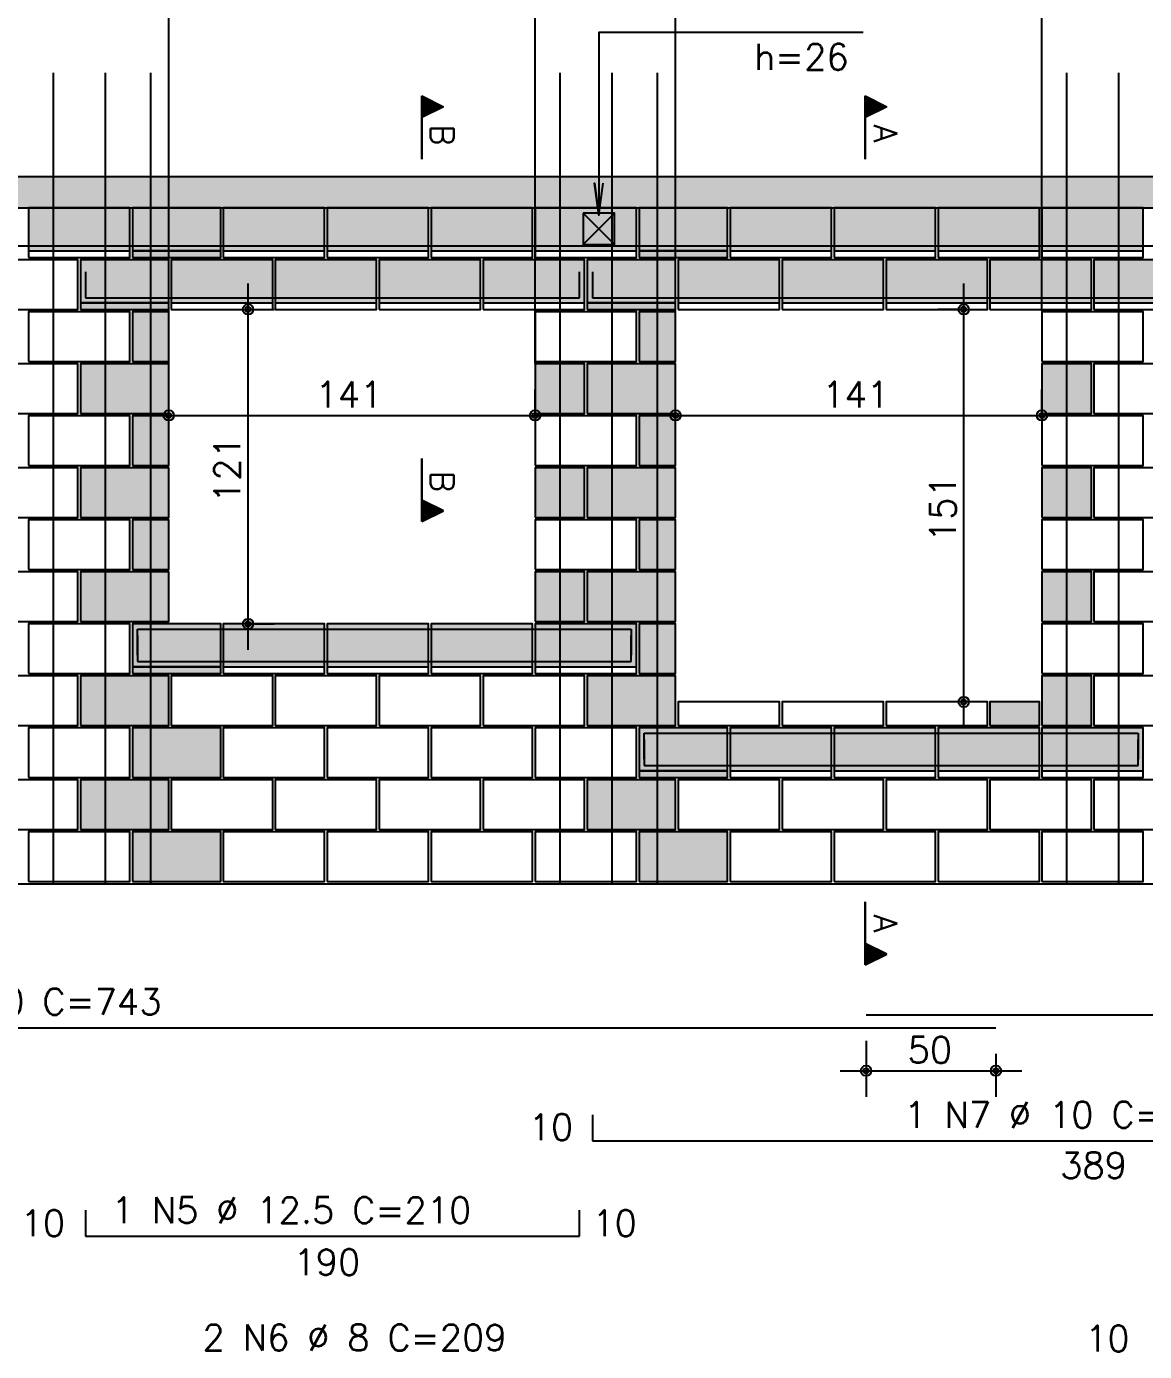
# Model space of a CAD drawing. Extents: x -3 to 120, y -1 to 61.
# Drawn here: x 13.14 to 21.74, y 44.36 to 54.55 of the extents above; entities that cross this region are included whole.
import ezdxf

# ---------------------------------------------------------------- set-up
doc = ezdxf.new("R2010")
doc.units = 0
doc.header["$MEASUREMENT"] = 0
for name, color, linetype in [('PENA_01', 1, 'CONTINUOUS'), ('PENA_02', 2, 'CONTINUOUS'), ('PENA_03', 3, 'CONTINUOUS'), ('PENA_05', 5, 'CONTINUOUS'), ('PENA_09', 254, 'CONTINUOUS'), ('PENA_11', 252, 'CONTINUOUS'), ('PENA_21', 100, 'CONTINUOUS'), ('PENA_23', 50, 'CONTINUOUS'), ('PENA_28', 135, 'CONTINUOUS')]:
    doc.layers.add(name, color=color, linetype=linetype)
doc.styles.get("Standard").update_dxf_attribs({"font": 'ROMANS.SHX'})

msp = doc.modelspace()

# ---------------------------------------------------------------- linework, layer by layer
at = {"layer": 'PENA_01', "linetype": 'Continuous'}
for p, q in [((14.23, 51.962), (14.23, 55.76)), ((17.05, 51.962), (17.05, 55.76)), ((18.13, 52.368), (18.13, 55.729)), ((20.95, 52.368), (20.95, 55.729)), ((17.42, 53.118), (17.66, 52.878)), ((17.66, 53.118), (17.42, 52.878)), ((13.15, 52.828), (13.93, 52.828)), ((13.95, 52.828), (14.63, 52.828)), ((14.65, 52.828), (15.43, 52.828)), ((15.45, 52.828), (16.23, 52.828)), ((16.25, 52.828), (17.03, 52.828)), ((17.05, 52.828), (17.83, 52.828)), ((17.85, 52.828), (18.53, 52.828)), ((18.55, 52.828), (19.33, 52.828)), ((19.35, 52.828), (20.13, 52.828)), ((20.15, 52.828), (20.93, 52.828)), ((20.95, 52.828), (21.73, 52.828)), ((14.841, 49.758), (14.841, 52.578)), ((20.348, 49.158), (20.348, 52.578)), ((13.55, 52.428), (14.23, 52.428)), ((14.25, 52.428), (15.03, 52.428)), ((15.05, 52.428), (15.83, 52.428)), ((15.85, 52.428), (16.63, 52.428)), ((16.65, 52.428), (17.43, 52.428)), ((17.45, 52.428), (18.13, 52.428)), ((18.15, 52.428), (18.93, 52.428)), ((18.95, 52.428), (19.73, 52.428)), ((19.75, 52.428), (20.53, 52.428)), ((20.55, 52.428), (21.33, 52.428)), ((21.35, 52.428), (22.13, 52.428)), ((14.84, 52.378), (15.041, 52.378)), ((20.33, 52.378), (20.148, 52.378)), ((14.23, 51.568), (14.23, 51.762)), ((17.05, 51.568), (17.05, 51.762)), ((18.13, 51.568), (18.13, 51.762)), ((20.95, 51.568), (20.95, 51.762)), ((14.03, 51.562), (17.25, 51.562)), ((17.93, 51.562), (21.15, 51.562)), ((14.85, 49.958), (15.041, 49.958)), ((13.95, 49.628), (14.63, 49.628)), ((14.65, 49.628), (15.43, 49.628)), ((15.45, 49.628), (16.23, 49.628)), ((16.25, 49.628), (17.03, 49.628)), ((17.05, 49.628), (17.83, 49.628)), ((20.35, 49.358), (20.148, 49.358)), ((17.85, 48.828), (18.53, 48.828)), ((18.55, 48.828), (19.33, 48.828)), ((19.35, 48.828), (20.13, 48.828)), ((20.15, 48.828), (20.93, 48.828)), ((20.95, 48.828), (21.73, 48.828)), ((19.596, 46.752), (19.596, 46.321)), ((20.596, 46.652), (20.596, 46.321)), ((19.396, 46.521), (20.796, 46.521))]:
    msp.add_line(p, q, dxfattribs=at)
msp.add_lwpolyline([(17.42, 53.118), (17.42, 52.878), (17.66, 52.878), (17.66, 53.118), (17.42, 53.118)], dxfattribs=at)
at = {"layer": 'PENA_02', "linetype": 'Continuous'}
msp.add_line((5.33, 47.958), (53.63, 47.958), dxfattribs=at)
for points in [[(37.95, 52.378), (44.73, 52.378), (44.73, 53.158), (47.15, 53.158), (47.15, 52.378), (52.13, 52.378), (52.13, 53.158), (53.63, 53.158), (53.63, 53.398), (5.33, 53.398), (5.33, 47.958), (5.93, 47.958), (5.93, 53.158), (37.95, 53.158), (37.95, 52.378)], [(13.15, 52.778), (13.93, 52.778), (13.93, 53.158), (13.15, 53.158), (13.15, 52.778)], [(13.95, 52.778), (14.63, 52.778), (14.63, 53.158), (13.95, 53.158), (13.95, 52.778)], [(14.65, 52.778), (15.43, 52.778), (15.43, 53.158), (14.65, 53.158), (14.65, 52.778)], [(15.45, 52.778), (16.23, 52.778), (16.23, 53.158), (15.45, 53.158), (15.45, 52.778)], [(16.25, 52.778), (17.03, 52.778), (17.03, 53.158), (16.25, 53.158), (16.25, 52.778)], [(17.05, 52.778), (17.83, 52.778), (17.83, 53.158), (17.05, 53.158), (17.05, 52.778)], [(17.85, 52.778), (18.53, 52.778), (18.53, 53.158), (17.85, 53.158), (17.85, 52.778)], [(18.55, 52.778), (19.33, 52.778), (19.33, 53.158), (18.55, 53.158), (18.55, 52.778)], [(19.35, 52.778), (20.13, 52.778), (20.13, 53.158), (19.35, 53.158), (19.35, 52.778)], [(20.15, 52.778), (20.93, 52.778), (20.93, 53.158), (20.15, 53.158), (20.15, 52.778)], [(20.95, 52.778), (21.73, 52.778), (21.73, 53.158), (20.95, 53.158), (20.95, 52.778)], [(12.75, 52.378), (13.53, 52.378), (13.53, 52.758), (12.75, 52.758), (12.75, 52.378)], [(13.55, 52.378), (14.23, 52.378), (14.23, 52.758), (13.55, 52.758), (13.55, 52.378)], [(14.25, 52.378), (15.03, 52.378), (15.03, 52.758), (14.25, 52.758), (14.25, 52.378)], [(15.05, 52.378), (15.83, 52.378), (15.83, 52.758), (15.05, 52.758), (15.05, 52.378)], [(15.85, 52.378), (16.63, 52.378), (16.63, 52.758), (15.85, 52.758), (15.85, 52.378)], [(16.65, 52.378), (17.43, 52.378), (17.43, 52.758), (16.65, 52.758), (16.65, 52.378)], [(17.45, 52.378), (18.13, 52.378), (18.13, 52.758), (17.45, 52.758), (17.45, 52.378)], [(18.15, 52.378), (18.93, 52.378), (18.93, 52.758), (18.15, 52.758), (18.15, 52.378)], [(18.95, 52.378), (19.73, 52.378), (19.73, 52.758), (18.95, 52.758), (18.95, 52.378)], [(19.75, 52.378), (20.53, 52.378), (20.53, 52.758), (19.75, 52.758), (19.75, 52.378)], [(20.55, 52.378), (21.33, 52.378), (21.33, 52.758), (20.55, 52.758), (20.55, 52.378)], [(21.35, 52.378), (22.13, 52.378), (22.13, 52.758), (21.35, 52.758), (21.35, 52.378)], [(13.15, 51.978), (13.93, 51.978), (13.93, 52.358), (13.15, 52.358), (13.15, 51.978)], [(13.95, 51.978), (14.23, 51.978), (14.23, 52.358), (13.95, 52.358), (13.95, 51.978)], [(17.05, 51.978), (17.83, 51.978), (17.83, 52.358), (17.05, 52.358), (17.05, 51.978)], [(17.85, 51.978), (18.13, 51.978), (18.13, 52.358), (17.85, 52.358), (17.85, 51.978)], [(20.95, 51.978), (21.73, 51.978), (21.73, 52.358), (20.95, 52.358), (20.95, 51.978)], [(12.75, 51.578), (13.53, 51.578), (13.53, 51.958), (12.75, 51.958), (12.75, 51.578)], [(13.55, 51.578), (14.23, 51.578), (14.23, 51.958), (13.55, 51.958), (13.55, 51.578)], [(17.05, 51.578), (17.43, 51.578), (17.43, 51.958), (17.05, 51.958), (17.05, 51.578)], [(17.45, 51.578), (18.13, 51.578), (18.13, 51.958), (17.45, 51.958), (17.45, 51.578)], [(20.95, 51.578), (21.33, 51.578), (21.33, 51.958), (20.95, 51.958), (20.95, 51.578)], [(21.35, 51.578), (22.13, 51.578), (22.13, 51.958), (21.35, 51.958), (21.35, 51.578)], [(13.15, 51.178), (13.93, 51.178), (13.93, 51.558), (13.15, 51.558), (13.15, 51.178)], [(13.95, 51.178), (14.23, 51.178), (14.23, 51.558), (13.95, 51.558), (13.95, 51.178)], [(17.05, 51.178), (17.83, 51.178), (17.83, 51.558), (17.05, 51.558), (17.05, 51.178)], [(17.85, 51.178), (18.13, 51.178), (18.13, 51.558), (17.85, 51.558), (17.85, 51.178)], [(20.95, 51.178), (21.73, 51.178), (21.73, 51.558), (20.95, 51.558), (20.95, 51.178)], [(12.75, 50.778), (13.53, 50.778), (13.53, 51.158), (12.75, 51.158), (12.75, 50.778)], [(13.55, 50.778), (14.23, 50.778), (14.23, 51.158), (13.55, 51.158), (13.55, 50.778)], [(17.05, 50.778), (17.43, 50.778), (17.43, 51.158), (17.05, 51.158), (17.05, 50.778)], [(17.45, 50.778), (18.13, 50.778), (18.13, 51.158), (17.45, 51.158), (17.45, 50.778)], [(20.95, 50.778), (21.33, 50.778), (21.33, 51.158), (20.95, 51.158), (20.95, 50.778)], [(21.35, 50.778), (22.13, 50.778), (22.13, 51.158), (21.35, 51.158), (21.35, 50.778)], [(13.15, 50.378), (13.93, 50.378), (13.93, 50.758), (13.15, 50.758), (13.15, 50.378)], [(13.95, 50.378), (14.23, 50.378), (14.23, 50.758), (13.95, 50.758), (13.95, 50.378)], [(17.05, 50.378), (17.83, 50.378), (17.83, 50.758), (17.05, 50.758), (17.05, 50.378)], [(17.85, 50.378), (18.13, 50.378), (18.13, 50.758), (17.85, 50.758), (17.85, 50.378)], [(20.95, 50.378), (21.73, 50.378), (21.73, 50.758), (20.95, 50.758), (20.95, 50.378)], [(12.75, 49.978), (13.53, 49.978), (13.53, 50.358), (12.75, 50.358), (12.75, 49.978)], [(13.55, 49.978), (14.23, 49.978), (14.23, 50.358), (13.55, 50.358), (13.55, 49.978)], [(17.05, 49.978), (17.43, 49.978), (17.43, 50.358), (17.05, 50.358), (17.05, 49.978)], [(17.45, 49.978), (18.13, 49.978), (18.13, 50.358), (17.45, 50.358), (17.45, 49.978)], [(20.95, 49.978), (21.33, 49.978), (21.33, 50.358), (20.95, 50.358), (20.95, 49.978)], [(21.35, 49.978), (22.13, 49.978), (22.13, 50.358), (21.35, 50.358), (21.35, 49.978)], [(13.15, 49.578), (13.93, 49.578), (13.93, 49.958), (13.15, 49.958), (13.15, 49.578)], [(13.95, 49.578), (14.63, 49.578), (14.63, 49.958), (13.95, 49.958), (13.95, 49.578)], [(14.65, 49.578), (15.43, 49.578), (15.43, 49.958), (14.65, 49.958), (14.65, 49.578)], [(15.45, 49.578), (16.23, 49.578), (16.23, 49.958), (15.45, 49.958), (15.45, 49.578)], [(16.25, 49.578), (17.03, 49.578), (17.03, 49.958), (16.25, 49.958), (16.25, 49.578)], [(17.05, 49.578), (17.83, 49.578), (17.83, 49.958), (17.05, 49.958), (17.05, 49.578)], [(17.85, 49.578), (18.13, 49.578), (18.13, 49.958), (17.85, 49.958), (17.85, 49.578)], [(20.95, 49.578), (21.73, 49.578), (21.73, 49.958), (20.95, 49.958), (20.95, 49.578)], [(12.75, 49.178), (13.53, 49.178), (13.53, 49.558), (12.75, 49.558), (12.75, 49.178)], [(13.55, 49.178), (14.23, 49.178), (14.23, 49.558), (13.55, 49.558), (13.55, 49.178)], [(14.25, 49.178), (15.03, 49.178), (15.03, 49.558), (14.25, 49.558), (14.25, 49.178)], [(15.05, 49.178), (15.83, 49.178), (15.83, 49.558), (15.05, 49.558), (15.05, 49.178)], [(15.85, 49.178), (16.63, 49.178), (16.63, 49.558), (15.85, 49.558), (15.85, 49.178)], [(16.65, 49.178), (17.43, 49.178), (17.43, 49.558), (16.65, 49.558), (16.65, 49.178)], [(17.45, 49.178), (18.13, 49.178), (18.13, 49.558), (17.45, 49.558), (17.45, 49.178)], [(20.95, 49.178), (21.33, 49.178), (21.33, 49.558), (20.95, 49.558), (20.95, 49.178)], [(21.35, 49.178), (22.13, 49.178), (22.13, 49.558), (21.35, 49.558), (21.35, 49.178)], [(18.15, 49.178), (18.93, 49.178), (18.93, 49.358), (18.15, 49.358), (18.15, 49.178)], [(18.95, 49.178), (19.73, 49.178), (19.73, 49.358), (18.95, 49.358), (18.95, 49.178)], [(19.75, 49.178), (20.53, 49.178), (20.53, 49.358), (19.75, 49.358), (19.75, 49.178)], [(20.55, 49.178), (20.93, 49.178), (20.93, 49.358), (20.55, 49.358), (20.55, 49.178)], [(13.15, 48.778), (13.93, 48.778), (13.93, 49.158), (13.15, 49.158), (13.15, 48.778)], [(13.95, 48.778), (14.63, 48.778), (14.63, 49.158), (13.95, 49.158), (13.95, 48.778)], [(14.65, 48.778), (15.43, 48.778), (15.43, 49.158), (14.65, 49.158), (14.65, 48.778)], [(15.45, 48.778), (16.23, 48.778), (16.23, 49.158), (15.45, 49.158), (15.45, 48.778)], [(16.25, 48.778), (17.03, 48.778), (17.03, 49.158), (16.25, 49.158), (16.25, 48.778)], [(17.05, 48.778), (17.83, 48.778), (17.83, 49.158), (17.05, 49.158), (17.05, 48.778)], [(17.85, 48.778), (18.53, 48.778), (18.53, 49.158), (17.85, 49.158), (17.85, 48.778)], [(18.55, 48.778), (19.33, 48.778), (19.33, 49.158), (18.55, 49.158), (18.55, 48.778)], [(19.35, 48.778), (20.13, 48.778), (20.13, 49.158), (19.35, 49.158), (19.35, 48.778)], [(20.15, 48.778), (20.93, 48.778), (20.93, 49.158), (20.15, 49.158), (20.15, 48.778)], [(20.95, 48.778), (21.73, 48.778), (21.73, 49.158), (20.95, 49.158), (20.95, 48.778)], [(12.75, 48.378), (13.53, 48.378), (13.53, 48.758), (12.75, 48.758), (12.75, 48.378)], [(13.55, 48.378), (14.23, 48.378), (14.23, 48.758), (13.55, 48.758), (13.55, 48.378)], [(14.25, 48.378), (15.03, 48.378), (15.03, 48.758), (14.25, 48.758), (14.25, 48.378)], [(15.05, 48.378), (15.83, 48.378), (15.83, 48.758), (15.05, 48.758), (15.05, 48.378)], [(15.85, 48.378), (16.63, 48.378), (16.63, 48.758), (15.85, 48.758), (15.85, 48.378)], [(16.65, 48.378), (17.43, 48.378), (17.43, 48.758), (16.65, 48.758), (16.65, 48.378)], [(17.45, 48.378), (18.13, 48.378), (18.13, 48.758), (17.45, 48.758), (17.45, 48.378)], [(18.15, 48.378), (18.93, 48.378), (18.93, 48.758), (18.15, 48.758), (18.15, 48.378)], [(18.95, 48.378), (19.73, 48.378), (19.73, 48.758), (18.95, 48.758), (18.95, 48.378)], [(19.75, 48.378), (20.53, 48.378), (20.53, 48.758), (19.75, 48.758), (19.75, 48.378)], [(20.55, 48.378), (21.33, 48.378), (21.33, 48.758), (20.55, 48.758), (20.55, 48.378)], [(21.35, 48.378), (22.13, 48.378), (22.13, 48.758), (21.35, 48.758), (21.35, 48.378)], [(13.15, 47.978), (13.93, 47.978), (13.93, 48.358), (13.15, 48.358), (13.15, 47.978)], [(13.95, 47.978), (14.63, 47.978), (14.63, 48.358), (13.95, 48.358), (13.95, 47.978)], [(14.65, 47.978), (15.43, 47.978), (15.43, 48.358), (14.65, 48.358), (14.65, 47.978)], [(15.45, 47.978), (16.23, 47.978), (16.23, 48.358), (15.45, 48.358), (15.45, 47.978)], [(16.25, 47.978), (17.03, 47.978), (17.03, 48.358), (16.25, 48.358), (16.25, 47.978)], [(17.05, 47.978), (17.83, 47.978), (17.83, 48.358), (17.05, 48.358), (17.05, 47.978)], [(17.85, 47.978), (18.53, 47.978), (18.53, 48.358), (17.85, 48.358), (17.85, 47.978)], [(18.55, 47.978), (19.33, 47.978), (19.33, 48.358), (18.55, 48.358), (18.55, 47.978)], [(19.35, 47.978), (20.13, 47.978), (20.13, 48.358), (19.35, 48.358), (19.35, 47.978)], [(20.15, 47.978), (20.93, 47.978), (20.93, 48.358), (20.15, 48.358), (20.15, 47.978)], [(20.95, 47.978), (21.73, 47.978), (21.73, 48.358), (20.95, 48.358), (20.95, 47.978)]]:
    msp.add_lwpolyline(points, dxfattribs=at)
for centre, radius in [((14.841, 52.378), 0.04), ((14.841, 52.378), 0.02), ((20.348, 52.378), 0.04), ((20.348, 52.378), 0.02), ((14.23, 51.562), 0.04), ((14.23, 51.562), 0.02), ((17.05, 51.562), 0.04), ((17.05, 51.562), 0.02), ((18.13, 51.562), 0.04), ((18.13, 51.562), 0.02), ((20.95, 51.562), 0.04), ((20.95, 51.562), 0.02), ((14.841, 49.958), 0.04), ((14.841, 49.958), 0.02), ((20.348, 49.358), 0.04), ((20.348, 49.358), 0.02), ((19.596, 46.521), 0.04), ((19.596, 46.521), 0.02), ((20.596, 46.521), 0.04), ((20.596, 46.521), 0.02)]:
    msp.add_circle(centre, radius, dxfattribs=at)
at = {"layer": 'PENA_03', "linetype": 'Continuous'}
for p, q in [((16.178, 53.533), (16.178, 54.02)), ((16.178, 54.02), (16.344, 53.937)), ((16.179, 54.018), (16.179, 53.855)), ((16.179, 54.018), (16.342, 53.937)), ((16.342, 53.937), (16.179, 53.855)), ((16.344, 53.937), (16.179, 53.854)), ((16.191, 54.013), (16.191, 53.86)), ((16.204, 54.007), (16.204, 53.866)), ((16.216, 54), (16.216, 53.873)), ((16.229, 53.994), (16.229, 53.879)), ((16.242, 53.988), (16.242, 53.886)), ((16.255, 53.981), (16.255, 53.892)), ((16.267, 53.975), (16.267, 53.898)), ((16.28, 53.969), (16.28, 53.905)), ((16.293, 53.962), (16.293, 53.911)), ((16.306, 53.956), (16.306, 53.917)), ((16.318, 53.949), (16.318, 53.924)), ((16.331, 53.943), (16.331, 53.93)), ((19.589, 53.533), (19.589, 54.02)), ((19.589, 54.02), (19.755, 53.937)), ((19.589, 54.018), (19.589, 53.855)), ((19.589, 54.018), (19.753, 53.937)), ((19.753, 53.937), (19.589, 53.855)), ((19.755, 53.937), (19.589, 53.854)), ((19.602, 54.013), (19.602, 53.86)), ((19.614, 54.007), (19.614, 53.866)), ((19.627, 54), (19.627, 53.873)), ((19.64, 53.994), (19.64, 53.879)), ((19.653, 53.988), (19.653, 53.886)), ((19.665, 53.981), (19.665, 53.892)), ((19.678, 53.975), (19.678, 53.898)), ((19.691, 53.969), (19.691, 53.905)), ((19.704, 53.962), (19.704, 53.911)), ((19.716, 53.956), (19.716, 53.917)), ((19.729, 53.949), (19.729, 53.924)), ((19.742, 53.943), (19.742, 53.93)), ((16.179, 53.854), (16.179, 53.533)), ((19.589, 53.854), (19.589, 53.533)), ((14.64, 52.378), (14.64, 52.378)), ((20.53, 52.378), (20.53, 52.378)), ((18.13, 52.168), (18.13, 52.168)), ((20.95, 52.168), (20.95, 52.168)), ((14.23, 51.762), (14.23, 51.762)), ((17.05, 51.762), (17.05, 51.762)), ((14.23, 51.368), (14.23, 51.368)), ((17.05, 51.368), (17.05, 51.368)), ((18.13, 51.368), (18.13, 51.368)), ((20.95, 51.368), (20.95, 51.368)), ((16.178, 51.231), (16.178, 50.745)), ((16.179, 50.911), (16.179, 51.231)), ((16.344, 50.828), (16.179, 50.911)), ((16.179, 50.746), (16.179, 50.91)), ((16.342, 50.828), (16.179, 50.91)), ((16.191, 50.751), (16.191, 50.905)), ((16.204, 50.758), (16.204, 50.898)), ((16.216, 50.764), (16.216, 50.892)), ((16.229, 50.771), (16.229, 50.885)), ((16.242, 50.777), (16.242, 50.879)), ((16.255, 50.783), (16.255, 50.873)), ((16.267, 50.79), (16.267, 50.866)), ((16.178, 50.745), (16.344, 50.828)), ((16.179, 50.746), (16.342, 50.828)), ((16.28, 50.796), (16.28, 50.86)), ((16.293, 50.802), (16.293, 50.854)), ((16.306, 50.809), (16.306, 50.847)), ((16.318, 50.815), (16.318, 50.841)), ((16.331, 50.822), (16.331, 50.834)), ((14.65, 49.958), (14.65, 49.958)), ((20.55, 49.358), (20.55, 49.358)), ((19.589, 47.821), (19.589, 47.335)), ((19.589, 47.5), (19.589, 47.821)), ((19.755, 47.418), (19.589, 47.5)), ((19.589, 47.336), (19.589, 47.499)), ((19.753, 47.418), (19.589, 47.499)), ((19.589, 47.335), (19.755, 47.418)), ((19.589, 47.336), (19.753, 47.418)), ((19.602, 47.341), (19.602, 47.494)), ((19.614, 47.347), (19.614, 47.488)), ((19.627, 47.354), (19.627, 47.481)), ((19.64, 47.36), (19.64, 47.475)), ((19.653, 47.367), (19.653, 47.469)), ((19.665, 47.373), (19.665, 47.462)), ((19.678, 47.379), (19.678, 47.456)), ((19.691, 47.386), (19.691, 47.45)), ((19.704, 47.392), (19.704, 47.443)), ((19.716, 47.398), (19.716, 47.437)), ((19.729, 47.405), (19.729, 47.43)), ((19.742, 47.411), (19.742, 47.424)), ((19.596, 46.952), (19.596, 46.952)), ((20.596, 46.852), (20.596, 46.852))]:
    msp.add_line(p, q, dxfattribs=at)
msp.add_lwpolyline([(19.573, 54.508), (17.54, 54.508), (17.54, 53.103), (17.507, 53.35), (17.54, 53.103), (17.572, 53.35)], dxfattribs=at)
at = {"layer": 'PENA_05', "linetype": 'Continuous'}
for p, q in [((5.73, 52.868), (20.596, 52.868)), ((19.596, 52.868), (38.35, 52.868)), ((13.59, 52.668), (13.59, 52.468)), ((17.39, 52.468), (17.39, 52.668)), ((17.49, 52.668), (17.49, 52.468)), ((13.59, 52.468), (17.39, 52.468)), ((17.49, 52.468), (25.29, 52.468)), ((13.99, 49.718), (13.99, 49.918)), ((13.99, 49.918), (17.79, 49.918)), ((13.99, 49.868), (13.99, 49.668)), ((17.79, 49.918), (17.79, 49.718)), ((17.79, 49.668), (17.79, 49.868)), ((13.99, 49.668), (17.79, 49.668)), ((17.89, 48.918), (17.89, 49.118)), ((17.89, 49.118), (21.69, 49.118)), ((17.89, 49.068), (17.89, 48.868)), ((21.69, 49.118), (21.69, 48.918)), ((21.69, 48.868), (21.69, 49.068)), ((17.89, 48.868), (21.69, 48.868)), ((19.596, 46.952), (38.35, 46.952)), ((5.73, 46.852), (20.596, 46.852)), ((17.49, 46.183), (17.49, 45.983)), ((17.49, 45.983), (25.29, 45.983)), ((13.59, 45.448), (13.59, 45.248)), ((17.39, 45.248), (17.39, 45.448)), ((13.59, 45.248), (17.39, 45.248))]:
    msp.add_line(p, q, dxfattribs=at)
for points in [[(13.34, 54.198), (13.34, 47.958)], [(13.74, 54.198), (13.74, 47.958)], [(14.09, 54.198), (14.09, 47.958)], [(17.24, 54.198), (17.24, 47.958)], [(17.64, 54.198), (17.64, 47.958)], [(17.99, 54.198), (17.99, 47.958)], [(21.14, 54.198), (21.14, 47.958)], [(21.54, 54.198), (21.54, 47.958)]]:
    msp.add_lwpolyline(points, dxfattribs=at)
at = {"layer": 'PENA_09', "linetype": 'Continuous'}
for points in [[(13.15, 52.828), (13.93, 52.828), (13.93, 53.158), (13.15, 53.158), (13.15, 52.828)], [(13.95, 52.828), (14.63, 52.828), (14.63, 53.158), (13.95, 53.158), (13.95, 52.828)], [(14.65, 52.828), (15.43, 52.828), (15.43, 53.158), (14.65, 53.158), (14.65, 52.828)], [(15.45, 52.828), (16.23, 52.828), (16.23, 53.158), (15.45, 53.158), (15.45, 52.828)], [(16.25, 52.828), (17.03, 52.828), (17.03, 53.158), (16.25, 53.158), (16.25, 52.828)], [(17.05, 52.828), (17.83, 52.828), (17.83, 53.158), (17.05, 53.158), (17.05, 52.828)], [(17.85, 52.828), (18.53, 52.828), (18.53, 53.158), (17.85, 53.158), (17.85, 52.828)], [(18.55, 52.828), (19.33, 52.828), (19.33, 53.158), (18.55, 53.158), (18.55, 52.828)], [(19.35, 52.828), (20.13, 52.828), (20.13, 53.158), (19.35, 53.158), (19.35, 52.828)], [(20.15, 52.828), (20.93, 52.828), (20.93, 53.158), (20.15, 53.158), (20.15, 52.828)], [(20.95, 52.828), (21.73, 52.828), (21.73, 53.158), (20.95, 53.158), (20.95, 52.828)], [(13.55, 52.428), (14.23, 52.428), (14.23, 52.758), (13.55, 52.758), (13.55, 52.428)], [(14.25, 52.428), (15.03, 52.428), (15.03, 52.758), (14.25, 52.758), (14.25, 52.428)], [(15.05, 52.428), (15.83, 52.428), (15.83, 52.758), (15.05, 52.758), (15.05, 52.428)], [(15.85, 52.428), (16.63, 52.428), (16.63, 52.758), (15.85, 52.758), (15.85, 52.428)], [(16.65, 52.428), (17.43, 52.428), (17.43, 52.758), (16.65, 52.758), (16.65, 52.428)], [(17.45, 52.428), (18.13, 52.428), (18.13, 52.758), (17.45, 52.758), (17.45, 52.428)], [(18.15, 52.428), (18.93, 52.428), (18.93, 52.758), (18.15, 52.758), (18.15, 52.428)], [(18.95, 52.428), (19.73, 52.428), (19.73, 52.758), (18.95, 52.758), (18.95, 52.428)], [(19.75, 52.428), (20.53, 52.428), (20.53, 52.758), (19.75, 52.758), (19.75, 52.428)], [(20.55, 52.428), (21.33, 52.428), (21.33, 52.758), (20.55, 52.758), (20.55, 52.428)], [(21.35, 52.428), (22.13, 52.428), (22.13, 52.758), (21.35, 52.758), (21.35, 52.428)], [(13.95, 49.628), (14.63, 49.628), (14.63, 49.958), (13.95, 49.958), (13.95, 49.628)], [(14.65, 49.628), (15.43, 49.628), (15.43, 49.958), (14.65, 49.958), (14.65, 49.628)], [(15.45, 49.628), (16.23, 49.628), (16.23, 49.958), (15.45, 49.958), (15.45, 49.628)], [(16.25, 49.628), (17.03, 49.628), (17.03, 49.958), (16.25, 49.958), (16.25, 49.628)], [(17.05, 49.628), (17.83, 49.628), (17.83, 49.958), (17.05, 49.958), (17.05, 49.628)], [(17.85, 48.828), (18.53, 48.828), (18.53, 49.158), (17.85, 49.158), (17.85, 48.828)], [(18.55, 48.828), (19.33, 48.828), (19.33, 49.158), (18.55, 49.158), (18.55, 48.828)], [(19.35, 48.828), (20.13, 48.828), (20.13, 49.158), (19.35, 49.158), (19.35, 48.828)], [(20.15, 48.828), (20.93, 48.828), (20.93, 49.158), (20.15, 49.158), (20.15, 48.828)], [(20.95, 48.828), (21.73, 48.828), (21.73, 49.158), (20.95, 49.158), (20.95, 48.828)]]:
    msp.add_lwpolyline(points, dxfattribs=at)
for points in [[(13.15, 52.828), (13.93, 52.828), (13.93, 53.158)], [(13.15, 52.828), (13.93, 53.158), (13.15, 53.158)], [(13.15, 52.828), (13.15, 53.158), (13.15, 52.828)], [(13.95, 52.828), (14.63, 52.828), (14.63, 53.158)], [(13.95, 52.828), (14.63, 53.158), (13.95, 53.158)], [(13.95, 52.828), (13.95, 53.158), (13.95, 52.828)], [(14.65, 52.828), (15.43, 52.828), (15.43, 53.158)], [(14.65, 52.828), (15.43, 53.158), (14.65, 53.158)], [(14.65, 52.828), (14.65, 53.158), (14.65, 52.828)], [(15.45, 52.828), (16.23, 52.828), (16.23, 53.158)], [(15.45, 52.828), (16.23, 53.158), (15.45, 53.158)], [(15.45, 52.828), (15.45, 53.158), (15.45, 52.828)], [(16.25, 52.828), (17.03, 52.828), (17.03, 53.158)], [(16.25, 52.828), (17.03, 53.158), (16.25, 53.158)], [(16.25, 52.828), (16.25, 53.158), (16.25, 52.828)], [(17.05, 52.828), (17.83, 52.828), (17.83, 53.158)], [(17.05, 52.828), (17.83, 53.158), (17.05, 53.158)], [(17.05, 52.828), (17.05, 53.158), (17.05, 52.828)], [(17.85, 52.828), (18.53, 52.828), (18.53, 53.158)], [(17.85, 52.828), (18.53, 53.158), (17.85, 53.158)], [(17.85, 52.828), (17.85, 53.158), (17.85, 52.828)], [(18.55, 52.828), (19.33, 52.828), (19.33, 53.158)], [(18.55, 52.828), (19.33, 53.158), (18.55, 53.158)], [(18.55, 52.828), (18.55, 53.158), (18.55, 52.828)], [(19.35, 52.828), (20.13, 52.828), (20.13, 53.158)], [(19.35, 52.828), (20.13, 53.158), (19.35, 53.158)], [(19.35, 52.828), (19.35, 53.158), (19.35, 52.828)], [(20.15, 52.828), (20.93, 52.828), (20.93, 53.158)], [(20.15, 52.828), (20.93, 53.158), (20.15, 53.158)], [(20.15, 52.828), (20.15, 53.158), (20.15, 52.828)], [(20.95, 52.828), (21.73, 52.828), (21.73, 53.158)], [(20.95, 52.828), (21.73, 53.158), (20.95, 53.158)], [(20.95, 52.828), (20.95, 53.158), (20.95, 52.828)], [(13.55, 52.428), (14.23, 52.428), (14.23, 52.758)], [(13.55, 52.428), (14.23, 52.758), (13.55, 52.758)], [(13.55, 52.428), (13.55, 52.758), (13.55, 52.428)], [(14.25, 52.428), (15.03, 52.428), (15.03, 52.758)], [(14.25, 52.428), (15.03, 52.758), (14.25, 52.758)], [(14.25, 52.428), (14.25, 52.758), (14.25, 52.428)], [(15.05, 52.428), (15.83, 52.428), (15.83, 52.758)], [(15.05, 52.428), (15.83, 52.758), (15.05, 52.758)], [(15.05, 52.428), (15.05, 52.758), (15.05, 52.428)], [(15.85, 52.428), (16.63, 52.428), (16.63, 52.758)], [(15.85, 52.428), (16.63, 52.758), (15.85, 52.758)], [(15.85, 52.428), (15.85, 52.758), (15.85, 52.428)], [(16.65, 52.428), (17.43, 52.428), (17.43, 52.758)], [(16.65, 52.428), (17.43, 52.758), (16.65, 52.758)], [(16.65, 52.428), (16.65, 52.758), (16.65, 52.428)], [(17.45, 52.428), (18.13, 52.428), (18.13, 52.758)], [(17.45, 52.428), (18.13, 52.758), (17.45, 52.758)], [(17.45, 52.428), (17.45, 52.758), (17.45, 52.428)], [(18.15, 52.428), (18.93, 52.428), (18.93, 52.758)], [(18.15, 52.428), (18.93, 52.758), (18.15, 52.758)], [(18.15, 52.428), (18.15, 52.758), (18.15, 52.428)], [(18.95, 52.428), (19.73, 52.428), (19.73, 52.758)], [(18.95, 52.428), (19.73, 52.758), (18.95, 52.758)], [(18.95, 52.428), (18.95, 52.758), (18.95, 52.428)], [(19.75, 52.428), (20.53, 52.428), (20.53, 52.758)], [(19.75, 52.428), (20.53, 52.758), (19.75, 52.758)], [(19.75, 52.428), (19.75, 52.758), (19.75, 52.428)], [(20.55, 52.428), (21.33, 52.428), (21.33, 52.758)], [(20.55, 52.428), (21.33, 52.758), (20.55, 52.758)], [(20.55, 52.428), (20.55, 52.758), (20.55, 52.428)], [(21.35, 52.428), (22.13, 52.428), (22.13, 52.758)], [(21.35, 52.428), (22.13, 52.758), (21.35, 52.758)], [(21.35, 52.428), (21.35, 52.758), (21.35, 52.428)], [(13.95, 49.628), (14.63, 49.628), (14.63, 49.958)], [(13.95, 49.628), (14.63, 49.958), (13.95, 49.958)], [(13.95, 49.628), (13.95, 49.958), (13.95, 49.628)], [(14.65, 49.628), (15.43, 49.628), (15.43, 49.958)], [(14.65, 49.628), (15.43, 49.958), (14.65, 49.958)], [(14.65, 49.628), (14.65, 49.958), (14.65, 49.628)], [(15.45, 49.628), (16.23, 49.628), (16.23, 49.958)], [(15.45, 49.628), (16.23, 49.958), (15.45, 49.958)], [(15.45, 49.628), (15.45, 49.958), (15.45, 49.628)], [(16.25, 49.628), (17.03, 49.628), (17.03, 49.958)], [(16.25, 49.628), (17.03, 49.958), (16.25, 49.958)], [(16.25, 49.628), (16.25, 49.958), (16.25, 49.628)], [(17.05, 49.628), (17.83, 49.628), (17.83, 49.958)], [(17.05, 49.628), (17.83, 49.958), (17.05, 49.958)], [(17.05, 49.628), (17.05, 49.958), (17.05, 49.628)], [(17.85, 48.828), (18.53, 48.828), (18.53, 49.158)], [(17.85, 48.828), (18.53, 49.158), (17.85, 49.158)], [(17.85, 48.828), (17.85, 49.158), (17.85, 48.828)], [(18.55, 48.828), (19.33, 48.828), (19.33, 49.158)], [(18.55, 48.828), (19.33, 49.158), (18.55, 49.158)], [(18.55, 48.828), (18.55, 49.158), (18.55, 48.828)], [(19.35, 48.828), (20.13, 48.828), (20.13, 49.158)], [(19.35, 48.828), (20.13, 49.158), (19.35, 49.158)], [(19.35, 48.828), (19.35, 49.158), (19.35, 48.828)], [(20.15, 48.828), (20.93, 48.828), (20.93, 49.158)], [(20.15, 48.828), (20.93, 49.158), (20.15, 49.158)], [(20.15, 48.828), (20.15, 49.158), (20.15, 48.828)], [(20.95, 48.828), (21.73, 48.828), (21.73, 49.158)], [(20.95, 48.828), (21.73, 49.158), (20.95, 49.158)], [(20.95, 48.828), (20.95, 49.158), (20.95, 48.828)]]:
    msp.add_solid(points, dxfattribs=at)
at = {"layer": 'PENA_11', "linetype": 'Continuous'}
for points in [[(53.63, 53.398), (5.33, 53.398), (5.93, 53.158)], [(53.63, 53.398), (5.93, 53.158), (37.95, 53.158)]]:
    msp.add_solid(points, dxfattribs=at)
at = {"layer": 'PENA_21', "linetype": 'Continuous'}
for points in [[(13.95, 52.778), (14.63, 52.778), (14.63, 52.828), (13.95, 52.828), (13.95, 52.778)], [(17.85, 52.778), (18.53, 52.778), (18.53, 52.828), (17.85, 52.828), (17.85, 52.778)], [(13.55, 52.378), (14.23, 52.378), (14.23, 52.428), (13.55, 52.428), (13.55, 52.378)], [(17.45, 52.378), (18.13, 52.378), (18.13, 52.428), (17.45, 52.428), (17.45, 52.378)], [(13.55, 51.578), (14.23, 51.578), (14.23, 51.958), (13.55, 51.958), (13.55, 51.578)], [(17.45, 51.578), (18.13, 51.578), (18.13, 51.958), (17.45, 51.958), (17.45, 51.578)], [(13.55, 50.778), (14.23, 50.778), (14.23, 51.158), (13.55, 51.158), (13.55, 50.778)], [(17.45, 50.778), (18.13, 50.778), (18.13, 51.158), (17.45, 51.158), (17.45, 50.778)], [(13.55, 49.978), (14.23, 49.978), (14.23, 50.358), (13.55, 50.358), (13.55, 49.978)], [(17.45, 49.978), (18.13, 49.978), (18.13, 50.358), (17.45, 50.358), (17.45, 49.978)], [(13.55, 49.178), (14.23, 49.178), (14.23, 49.558), (13.55, 49.558), (13.55, 49.178)], [(13.95, 49.578), (14.63, 49.578), (14.63, 49.628), (13.95, 49.628), (13.95, 49.578)], [(17.45, 49.178), (18.13, 49.178), (18.13, 49.558), (17.45, 49.558), (17.45, 49.178)], [(13.95, 48.778), (14.63, 48.778), (14.63, 49.158), (13.95, 49.158), (13.95, 48.778)], [(17.85, 48.778), (18.53, 48.778), (18.53, 48.828), (17.85, 48.828), (17.85, 48.778)], [(13.55, 48.378), (14.23, 48.378), (14.23, 48.758), (13.55, 48.758), (13.55, 48.378)], [(17.45, 48.378), (18.13, 48.378), (18.13, 48.758), (17.45, 48.758), (17.45, 48.378)], [(13.95, 47.978), (14.63, 47.978), (14.63, 48.358), (13.95, 48.358), (13.95, 47.978)], [(17.85, 47.978), (18.53, 47.978), (18.53, 48.358), (17.85, 48.358), (17.85, 47.978)]]:
    msp.add_lwpolyline(points, dxfattribs=at)
for points in [[(13.95, 52.778), (14.63, 52.778), (14.63, 52.828)], [(13.95, 52.778), (14.63, 52.828), (13.95, 52.828)], [(13.95, 52.778), (13.95, 52.828), (13.95, 52.778)], [(17.85, 52.778), (18.53, 52.778), (18.53, 52.828)], [(17.85, 52.778), (18.53, 52.828), (17.85, 52.828)], [(17.85, 52.778), (17.85, 52.828), (17.85, 52.778)], [(13.55, 52.378), (14.23, 52.378), (14.23, 52.428)], [(13.55, 52.378), (14.23, 52.428), (13.55, 52.428)], [(13.55, 52.378), (13.55, 52.428), (13.55, 52.378)], [(17.45, 52.378), (18.13, 52.378), (18.13, 52.428)], [(17.45, 52.378), (18.13, 52.428), (17.45, 52.428)], [(17.45, 52.378), (17.45, 52.428), (17.45, 52.378)], [(13.55, 51.578), (14.23, 51.578), (14.23, 51.958)], [(13.55, 51.578), (14.23, 51.958), (13.55, 51.958)], [(13.55, 51.578), (13.55, 51.958), (13.55, 51.578)], [(17.45, 51.578), (18.13, 51.578), (18.13, 51.958)], [(17.45, 51.578), (18.13, 51.958), (17.45, 51.958)], [(17.45, 51.578), (17.45, 51.958), (17.45, 51.578)], [(13.55, 50.778), (14.23, 50.778), (14.23, 51.158)], [(13.55, 50.778), (14.23, 51.158), (13.55, 51.158)], [(13.55, 50.778), (13.55, 51.158), (13.55, 50.778)], [(17.45, 50.778), (18.13, 50.778), (18.13, 51.158)], [(17.45, 50.778), (18.13, 51.158), (17.45, 51.158)], [(17.45, 50.778), (17.45, 51.158), (17.45, 50.778)], [(13.55, 49.978), (14.23, 49.978), (14.23, 50.358)], [(13.55, 49.978), (14.23, 50.358), (13.55, 50.358)], [(13.55, 49.978), (13.55, 50.358), (13.55, 49.978)], [(17.45, 49.978), (18.13, 49.978), (18.13, 50.358)], [(17.45, 49.978), (18.13, 50.358), (17.45, 50.358)], [(17.45, 49.978), (17.45, 50.358), (17.45, 49.978)], [(13.55, 49.178), (14.23, 49.178), (14.23, 49.558)], [(13.55, 49.178), (14.23, 49.558), (13.55, 49.558)], [(13.55, 49.178), (13.55, 49.558), (13.55, 49.178)], [(13.95, 49.578), (14.63, 49.578), (14.63, 49.628)], [(13.95, 49.578), (14.63, 49.628), (13.95, 49.628)], [(13.95, 49.578), (13.95, 49.628), (13.95, 49.578)], [(17.45, 49.178), (18.13, 49.178), (18.13, 49.558)], [(17.45, 49.178), (18.13, 49.558), (17.45, 49.558)], [(17.45, 49.178), (17.45, 49.558), (17.45, 49.178)], [(13.95, 48.778), (14.63, 48.778), (14.63, 49.158)], [(13.95, 48.778), (14.63, 49.158), (13.95, 49.158)], [(13.95, 48.778), (13.95, 49.158), (13.95, 48.778)], [(17.85, 48.778), (18.53, 48.778), (18.53, 48.828)], [(17.85, 48.778), (18.53, 48.828), (17.85, 48.828)], [(17.85, 48.778), (17.85, 48.828), (17.85, 48.778)], [(13.55, 48.378), (14.23, 48.378), (14.23, 48.758)], [(13.55, 48.378), (14.23, 48.758), (13.55, 48.758)], [(13.55, 48.378), (13.55, 48.758), (13.55, 48.378)], [(17.45, 48.378), (18.13, 48.378), (18.13, 48.758)], [(17.45, 48.378), (18.13, 48.758), (17.45, 48.758)], [(17.45, 48.378), (17.45, 48.758), (17.45, 48.378)], [(13.95, 47.978), (14.63, 47.978), (14.63, 48.358)], [(13.95, 47.978), (14.63, 48.358), (13.95, 48.358)], [(13.95, 47.978), (13.95, 48.358), (13.95, 47.978)], [(17.85, 47.978), (18.53, 47.978), (18.53, 48.358)], [(17.85, 47.978), (18.53, 48.358), (17.85, 48.358)], [(17.85, 47.978), (17.85, 48.358), (17.85, 47.978)]]:
    msp.add_solid(points, dxfattribs=at)
at = {"layer": 'PENA_23', "linetype": 'Continuous'}
for points in [[(17.05, 51.578), (17.43, 51.578), (17.43, 51.958), (17.05, 51.958), (17.05, 51.578)], [(20.95, 51.578), (21.33, 51.578), (21.33, 51.958), (20.95, 51.958), (20.95, 51.578)], [(17.05, 50.778), (17.43, 50.778), (17.43, 51.158), (17.05, 51.158), (17.05, 50.778)], [(20.95, 50.778), (21.33, 50.778), (21.33, 51.158), (20.95, 51.158), (20.95, 50.778)], [(17.05, 49.978), (17.43, 49.978), (17.43, 50.358), (17.05, 50.358), (17.05, 49.978)], [(20.95, 49.978), (21.33, 49.978), (21.33, 50.358), (20.95, 50.358), (20.95, 49.978)], [(20.95, 49.178), (21.33, 49.178), (21.33, 49.558), (20.95, 49.558), (20.95, 49.178)], [(20.55, 49.178), (20.93, 49.178), (20.93, 49.358), (20.55, 49.358), (20.55, 49.178)], [(20.55, 49.178), (20.93, 49.178), (20.93, 49.358), (20.55, 49.358), (20.55, 49.178)]]:
    msp.add_lwpolyline(points, dxfattribs=at)
for points in [[(17.05, 51.578), (17.43, 51.578), (17.43, 51.958)], [(17.05, 51.578), (17.43, 51.958), (17.05, 51.958)], [(17.05, 51.578), (17.05, 51.958), (17.05, 51.578)], [(20.95, 51.578), (21.33, 51.578), (21.33, 51.958)], [(20.95, 51.578), (21.33, 51.958), (20.95, 51.958)], [(20.95, 51.578), (20.95, 51.958), (20.95, 51.578)], [(17.05, 50.778), (17.43, 50.778), (17.43, 51.158)], [(17.05, 50.778), (17.43, 51.158), (17.05, 51.158)], [(17.05, 50.778), (17.05, 51.158), (17.05, 50.778)], [(20.95, 50.778), (21.33, 50.778), (21.33, 51.158)], [(20.95, 50.778), (21.33, 51.158), (20.95, 51.158)], [(20.95, 50.778), (20.95, 51.158), (20.95, 50.778)], [(17.05, 49.978), (17.43, 49.978), (17.43, 50.358)], [(17.05, 49.978), (17.43, 50.358), (17.05, 50.358)], [(17.05, 49.978), (17.05, 50.358), (17.05, 49.978)], [(20.95, 49.978), (21.33, 49.978), (21.33, 50.358)], [(20.95, 49.978), (21.33, 50.358), (20.95, 50.358)], [(20.95, 49.978), (20.95, 50.358), (20.95, 49.978)], [(20.95, 49.178), (21.33, 49.178), (21.33, 49.558)], [(20.95, 49.178), (21.33, 49.558), (20.95, 49.558)], [(20.95, 49.178), (20.95, 49.558), (20.95, 49.178)], [(20.55, 49.178), (20.93, 49.178), (20.93, 49.358)], [(20.55, 49.178), (20.93, 49.358), (20.55, 49.358)], [(20.55, 49.178), (20.55, 49.358), (20.55, 49.178)], [(20.55, 49.178), (20.93, 49.178), (20.93, 49.358)], [(20.55, 49.178), (20.93, 49.358), (20.55, 49.358)], [(20.55, 49.178), (20.55, 49.358), (20.55, 49.178)]]:
    msp.add_solid(points, dxfattribs=at)
at = {"layer": 'PENA_28', "linetype": 'Continuous'}
for points in [[(13.95, 51.978), (14.23, 51.978), (14.23, 52.358), (13.95, 52.358), (13.95, 51.978)], [(17.85, 51.978), (18.13, 51.978), (18.13, 52.358), (17.85, 52.358), (17.85, 51.978)], [(13.95, 51.178), (14.23, 51.178), (14.23, 51.558), (13.95, 51.558), (13.95, 51.178)], [(17.85, 51.178), (18.13, 51.178), (18.13, 51.558), (17.85, 51.558), (17.85, 51.178)], [(13.95, 50.378), (14.23, 50.378), (14.23, 50.758), (13.95, 50.758), (13.95, 50.378)], [(17.85, 50.378), (18.13, 50.378), (18.13, 50.758), (17.85, 50.758), (17.85, 50.378)], [(17.85, 49.578), (18.13, 49.578), (18.13, 49.958), (17.85, 49.958), (17.85, 49.578)]]:
    msp.add_lwpolyline(points, dxfattribs=at)
for points in [[(13.95, 51.978), (14.23, 51.978), (14.23, 52.358)], [(13.95, 51.978), (14.23, 52.358), (13.95, 52.358)], [(13.95, 51.978), (13.95, 52.358), (13.95, 51.978)], [(17.85, 51.978), (18.13, 51.978), (18.13, 52.358)], [(17.85, 51.978), (18.13, 52.358), (17.85, 52.358)], [(17.85, 51.978), (17.85, 52.358), (17.85, 51.978)], [(13.95, 51.178), (14.23, 51.178), (14.23, 51.558)], [(13.95, 51.178), (14.23, 51.558), (13.95, 51.558)], [(13.95, 51.178), (13.95, 51.558), (13.95, 51.178)], [(17.85, 51.178), (18.13, 51.178), (18.13, 51.558)], [(17.85, 51.178), (18.13, 51.558), (17.85, 51.558)], [(17.85, 51.178), (17.85, 51.558), (17.85, 51.178)], [(13.95, 50.378), (14.23, 50.378), (14.23, 50.758)], [(13.95, 50.378), (14.23, 50.758), (13.95, 50.758)], [(13.95, 50.378), (13.95, 50.758), (13.95, 50.378)], [(17.85, 50.378), (18.13, 50.378), (18.13, 50.758)], [(17.85, 50.378), (18.13, 50.758), (17.85, 50.758)], [(17.85, 50.378), (17.85, 50.758), (17.85, 50.378)], [(17.85, 49.578), (18.13, 49.578), (18.13, 49.958)], [(17.85, 49.578), (18.13, 49.958), (17.85, 49.958)], [(17.85, 49.578), (17.85, 49.958), (17.85, 49.578)]]:
    msp.add_solid(points, dxfattribs=at)

# ---------------------------------------------------------------- texts
at = {"layer": 'PENA_03', "linetype": 'Continuous'}
for s, p in [('h=26', (18.734, 54.22)), ('141', (15.36, 51.622)), ('141', (19.26, 51.622)), ('1 N4 %%c 10 C=743', (11.663, 46.952)), ('50', (19.916, 46.581)), ('1 N7 %%c 10 C=409', (19.89, 46.083)), ('10', (17, 45.988)), ('389', (21.09, 45.693)), ('1 N5 %%c 12.5 C=210', (13.79, 45.348)), ('10', (13.09, 45.248)), ('10', (17.49, 45.248)), ('190', (15.19, 44.948)), ('2 N6 %%c 8 C=209', (14.49, 44.368)), ('10', (21.282, 44.361))]:
    msp.add_text(s, height=0.2, dxfattribs=at).set_placement(p)
for s, height, rotation, p in [('B', 0.18, 270, (16.245, 53.801)), ('A', 0.18, 270, (19.656, 53.801)), ('121', 0.2, 90, (14.781, 50.888)), ('B', 0.18, 270, (16.245, 51.135)), ('151', 0.2, 90, (20.288, 50.588)), ('A', 0.18, 270, (19.656, 47.724))]:
    msp.add_text(s, height=height, rotation=rotation, dxfattribs=at).set_placement(p)

doc.saveas('drawing.dxf')
